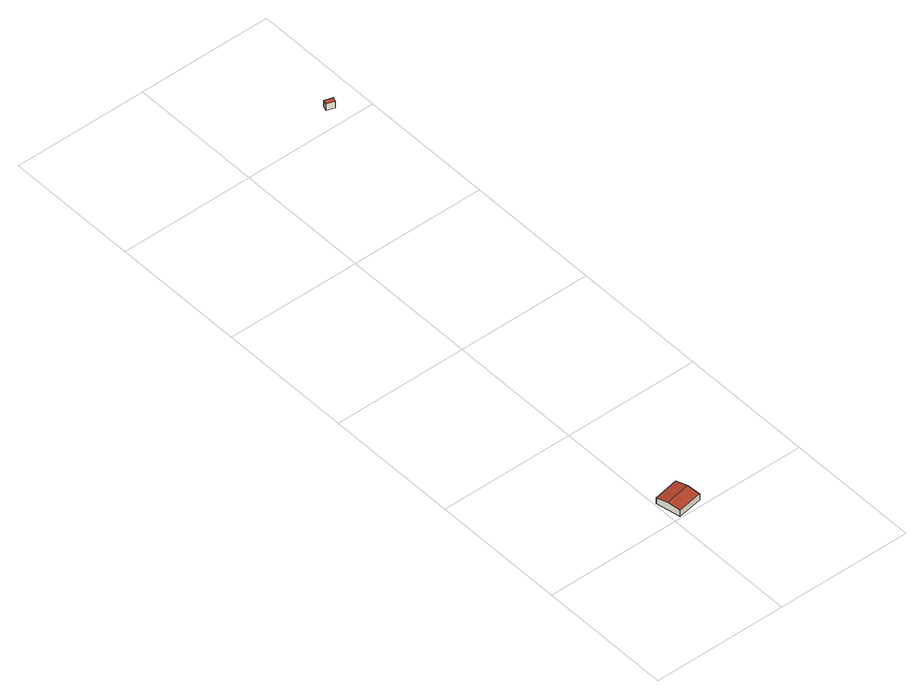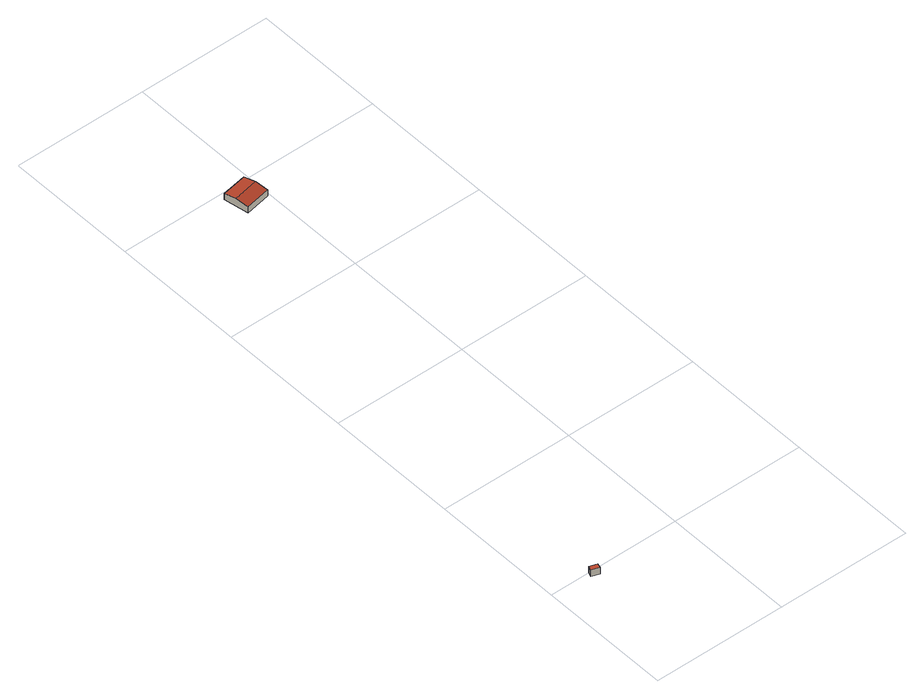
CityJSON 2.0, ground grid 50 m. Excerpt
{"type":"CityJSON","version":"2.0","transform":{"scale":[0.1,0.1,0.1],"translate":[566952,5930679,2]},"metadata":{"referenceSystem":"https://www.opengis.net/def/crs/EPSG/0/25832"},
"CityObjects":{
"building1":{"type":"Building","attributes":{"Grundfläche 2D":"87.774947","Grundhöhe NN":"2.958"},"geometry":[{"type":"Solid","lod":"3","boundaries":[[[[0,1,2,3]],[[4,1,0,5]],[[3,2,6,7]],[[5,0,3,7,8]],[[4,5,8,9]],[[6,2,1,4,9]],[[7,6,9,8]]]],"semantics":{"surfaces":[{"type":"RoofSurface"},{"type":"WallSurface"},{"type":"GroundSurface"}],"values":[[0,0,1,1,1,1,2]]}}]},
"building2":{"type":"Building","attributes":{"Grundfläche 2D":"5.470112","Grundhöhe NN":"7.044"},"geometry":[{"type":"Solid","lod":"3","boundaries":[[[[10,11,12,13]],[[14,15,13,12]],[[15,16,10,13]],[[16,17,11,10]],[[17,14,12,11]],[[17,16,15,14]]]],"semantics":{"surfaces":[{"type":"RoofSurface"},{"type":"WallSurface"},{"type":"GroundSurface"}],"values":[[0,1,1,1,1,2]]}}]}
},
"vertices":[
[110,69,43],[17,52,43],[26,6,35],[119,23,35],[8,97,35],[102,115,35],[26,6,10],[119,23,10],[102,115,10],[8,97,10],
[381,2048,77],[352,2058,77],[346,2041,77],[375,2031,77],[346,2041,50],[375,2031,50],[381,2048,50],[352,2058,50]
]}
